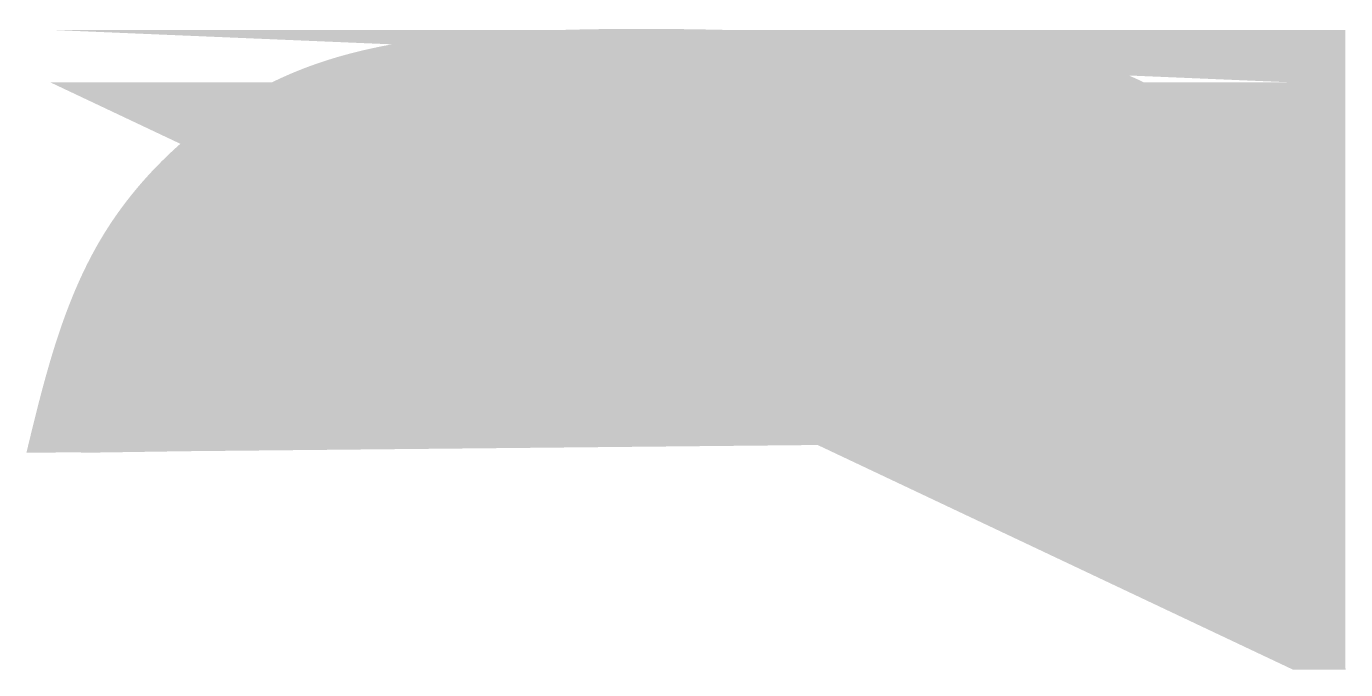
# Model space of a CAD drawing. Extents: x 11034434 to 11724204, y -4674497 to -3911811.
# Drawn here: x 11034434 to 11039908, y -3914480 to -3911811 of the extents above.
import ezdxf

# ---------------------------------------------------------------- set-up
doc = ezdxf.new("R2010")
doc.units = 0
doc.header["$MEASUREMENT"] = 0
doc.layers.get('0').update_dxf_attribs({"color": 251, "linetype": 'CONTINUOUS'})

msp = doc.modelspace()

# ---------------------------------------------------------------- hatches: boundary and pattern name
at = {"ltscale": 500}
h = msp.add_hatch(color=256, dxfattribs=at)
edge = h.paths.add_edge_path()
edge.add_spline(control_points=[(11034660, -3913580.4), (11034668.7, -3913544.6), (11034677.3, -3913509.2), (11034699.2, -3913422.3), (11034712.4, -3913371.3), (11034740.3, -3913271.3), (11034754.9, -3913222.3), (11034786.1, -3913126.8), (11034802.7, -3913080.3), (11034835.1, -3912998.4), (11034850.6, -3912962.6), (11034883.5, -3912892.9), (11034901, -3912859.1), (11034926.4, -3912814.4), (11034933.4, -3912802.7), (11034943.9, -3912785.4), (11034947.4, -3912779.7), (11034954.5, -3912768.5), (11034958.1, -3912762.9), (11034969.1, -3912746.1), (11034976.5, -3912735), (11034999.6, -3912701.9), (11035015.7, -3912680.1), (11035063.5, -3912619.2), (11035097, -3912581), (11035168, -3912507.7), (11035205.6, -3912472.7), (11035284.1, -3912406.6), (11035325.1, -3912375.5), (11035409.6, -3912317.7), (11035453.2, -3912291.1), (11035511.2, -3912259.6), (11035524.9, -3912252.4), (11035550.1, -3912239.8), (11035561.6, -3912234.2), (11035584, -3912223.7), (11035594.9, -3912218.8), (11035611.2, -3912211.6), (11035616.7, -3912209.3), (11035627.7, -3912204.6), (11035633.2, -3912202.3), (11035649.8, -3912195.6), (11035661, -3912191.2), (11035694.6, -3912178.5), (11035717.4, -3912170.5), (11035780.1, -3912150.1), (11035820.8, -3912138.6), (11035903.7, -3912118.2), (11035945.9, -3912109.3), (11036031.9, -3912093.7), (11036075.6, -3912087.1), (11036164.2, -3912075.6), (11036209.1, -3912070.8), (11036299.9, -3912062.7), (11036345.9, -3912059.3), (11036409.4, -3912055.5), (11036426.6, -3912054.5), (11036456, -3912053), (11036468.2, -3912052.3), (11036492.8, -3912051.2), (11036505.2, -3912050.6), (11036529.9, -3912049.5), (11036542.3, -3912049), (11036579.4, -3912047.6), (11036604.1, -3912046.7), (11036678.2, -3912044.3), (11036727.6, -3912043.1), (11036875.8, -3912040.6), (11036974.6, -3912040.2), (11037121.9, -3912041.2), (11037170.4, -3912041.8), (11037316.1, -3912044.2), (11037413.2, -3912046.6), (11037534.4, -3912050.4), (11037558.4, -3912051.1), (11037606.2, -3912052.7), (11037630.1, -3912053.5), (11037701.7, -3912056.1), (11037749.4, -3912058), (11037892.4, -3912064.2), (11037987.7, -3912069.2), (11038103.9, -3912076.7), (11038124.7, -3912078.1), (11038165.3, -3912080.9), (11038185.3, -3912082.4), (11038224.7, -3912085.4), (11038244.1, -3912086.9), (11038271.6, -3912089.1), (11038279.6, -3912089.8), (11038295.6, -3912091.1), (11038303.6, -3912091.8), (11038327.4, -3912093.9), (11038343.3, -3912095.3), (11038390.7, -3912099.8), (11038422, -3912103.1), (11038495.2, -3912111.6), (11038536.8, -3912117.2), (11038618.3, -3912130.3), (11038658.1, -3912137.8), (11038735.5, -3912154.9), (11038773.1, -3912164.7), (11038837.6, -3912184.3), (11038865, -3912193.7), (11038918.2, -3912214.2), (11038943.9, -3912225.3), (11038977.1, -3912241.3), (11038985.3, -3912245.4), (11038996.6, -3912251.3), (11038999.8, -3912253), (11039006.2, -3912256.4), (11039009.4, -3912258.2), (11039018.9, -3912263.4), (11039025.2, -3912267), (11039044.2, -3912278.1), (11039056.8, -3912285.8), (11039096.5, -3912311.5), (11039123.4, -3912330.8), (11039175.9, -3912372.2), (11039201.6, -3912394.3), (11039238.2, -3912428.5), (11039249.7, -3912439.6), (11039268.6, -3912458.7), (11039276.1, -3912466.5), (11039291.1, -3912482.4), (11039298.5, -3912490.4), (11039320.3, -3912514.7), (11039334.5, -3912531.2), (11039375.9, -3912581.9), (11039401.9, -3912617.1), (11039450.5, -3912689.6), (11039473.1, -3912727), (11039514.4, -3912803.5), (11039533.3, -3912842.7), (11039555, -3912894.1), (11039559.8, -3912905.7), (11039569.8, -3912931.3), (11039574.9, -3912945.3), (11039582.3, -3912966.2), (11039584.7, -3912973.2), (11039588.6, -3912985), (11039590.2, -3912989.8), (11039593.3, -3912999.4), (11039594.8, -3913004.2), (11039599.3, -3913018.8), (11039602.2, -3913028.5), (11039610.6, -3913058), (11039615.8, -3913078), (11039629, -3913132.1), (11039636.3, -3913166.8), (11039649.7, -3913237.7), (11039655.7, -3913273.9), (11039666.8, -3913347.8), (11039671.9, -3913385.4), (11039681.3, -3913458.2), (11039685.5, -3913493.2), (11039689.9, -3913528.7)], knot_values=[47.764841, 47.764841, 47.764841, 47.764841, 147.26429, 147.26429, 294.52858, 294.52858, 441.792871, 441.792871, 589.057161, 589.057161, 709.005706, 709.005706, 828.954252, 828.954252, 872.292079, 872.292079, 893.488218, 893.488218, 914.684357, 914.684357, 957.076635, 957.076635, 1041.861192, 1041.861192, 1198.680987, 1198.680987, 1355.500783, 1355.500783, 1512.320578, 1512.320578, 1669.140374, 1669.140374, 1717.070851, 1717.070851, 1756.919698, 1756.919698, 1794.416583, 1794.416583, 1813.203365, 1813.203365, 1831.990147, 1831.990147, 1869.56371, 1869.56371, 1944.710838, 1944.710838, 2074.721419, 2074.721419, 2204.732, 2204.732, 2334.742581, 2334.742581, 2464.753162, 2464.753162, 2594.763743, 2594.763743, 2642.90959, 2642.90959, 2676.954235, 2676.954235, 2711.257443, 2711.257443, 2745.56065, 2745.56065, 2814.167064, 2814.167064, 2951.379893, 2951.379893, 3225.805551, 3225.805551, 3360.528573, 3360.528573, 3629.974615, 3629.974615, 3696.27294, 3696.27294, 3762.571265, 3762.571265, 3895.167915, 3895.167915, 4160.361215, 4160.361215, 4217.875914, 4217.875914, 4273.150507, 4273.150507, 4326.868329, 4326.868329, 4348.990007, 4348.990007, 4371.111684, 4371.111684, 4415.355039, 4415.355039, 4503.841749, 4503.841749, 4624.888103, 4624.888103, 4745.934457, 4745.934457, 4866.98081, 4866.98081, 4961.027236, 4961.027236, 5055.073662, 5055.073662, 5086.258146, 5086.258146, 5098.633742, 5098.633742, 5111.009339, 5111.009339, 5135.760532, 5135.760532, 5185.262918, 5185.262918, 5293.775137, 5293.775137, 5402.287357, 5402.287357, 5452.807829, 5452.807829, 5486.961401, 5486.961401, 5521.114973, 5521.114973, 5589.422117, 5589.422117, 5726.036405, 5726.036405, 5862.650693, 5862.650693, 5999.264981, 5999.264981, 6039.21307, 6039.21307, 6086.493542, 6086.493542, 6110.00947, 6110.00947, 6126.099732, 6126.099732, 6142.189994, 6142.189994, 6174.370519, 6174.370519, 6238.731567, 6238.731567, 6346.179612, 6346.179612, 6453.627656, 6453.627656, 6561.0757, 6561.0757, 6657.989031, 6657.989031, 6657.989031, 6657.989031], degree=3, periodic=0)
edge.add_spline(control_points=[(11034434, -3913580.4), (11034511.1, -3913261.5), (11034668.9, -3912609.2), (11035483.4, -3911913.7), (11036521.3, -3911810.6), (11037444.5, -3911823.3), (11038315.2, -3911862), (11039002.7, -3911946.2), (11039525.7, -3912362.9), (11039831.1, -3912874), (11039883.8, -3913304.3), (11039907.9, -3913502)], knot_values=[0, 0, 0, 0, 967.964149, 1979.824689, 2956.854012, 4027.095263, 4755.265651, 5592.728049, 6021.515583, 6719.761564, 7313.276034, 7313.276034, 7313.276034, 7313.276034], degree=3, periodic=0)
h = msp.add_hatch(color=256, dxfattribs=at)
edge = h.paths.add_edge_path()
edge.add_line((11034534, -3912043.2), (11039689.9, -3912043.2))
edge.add_line((11034534, -3911825.2), (11039907.9, -3911825.2))
edge.add_line((11039907.9, -3914480.4), (11039907.9, -3911825.2))
edge.add_line((11039689.9, -3914465.4), (11039689.9, -3912043.2))
edge.add_line((11039908.5, -3914480.4), (11039689.9, -3914480.4))

doc.saveas('drawing.dxf')
